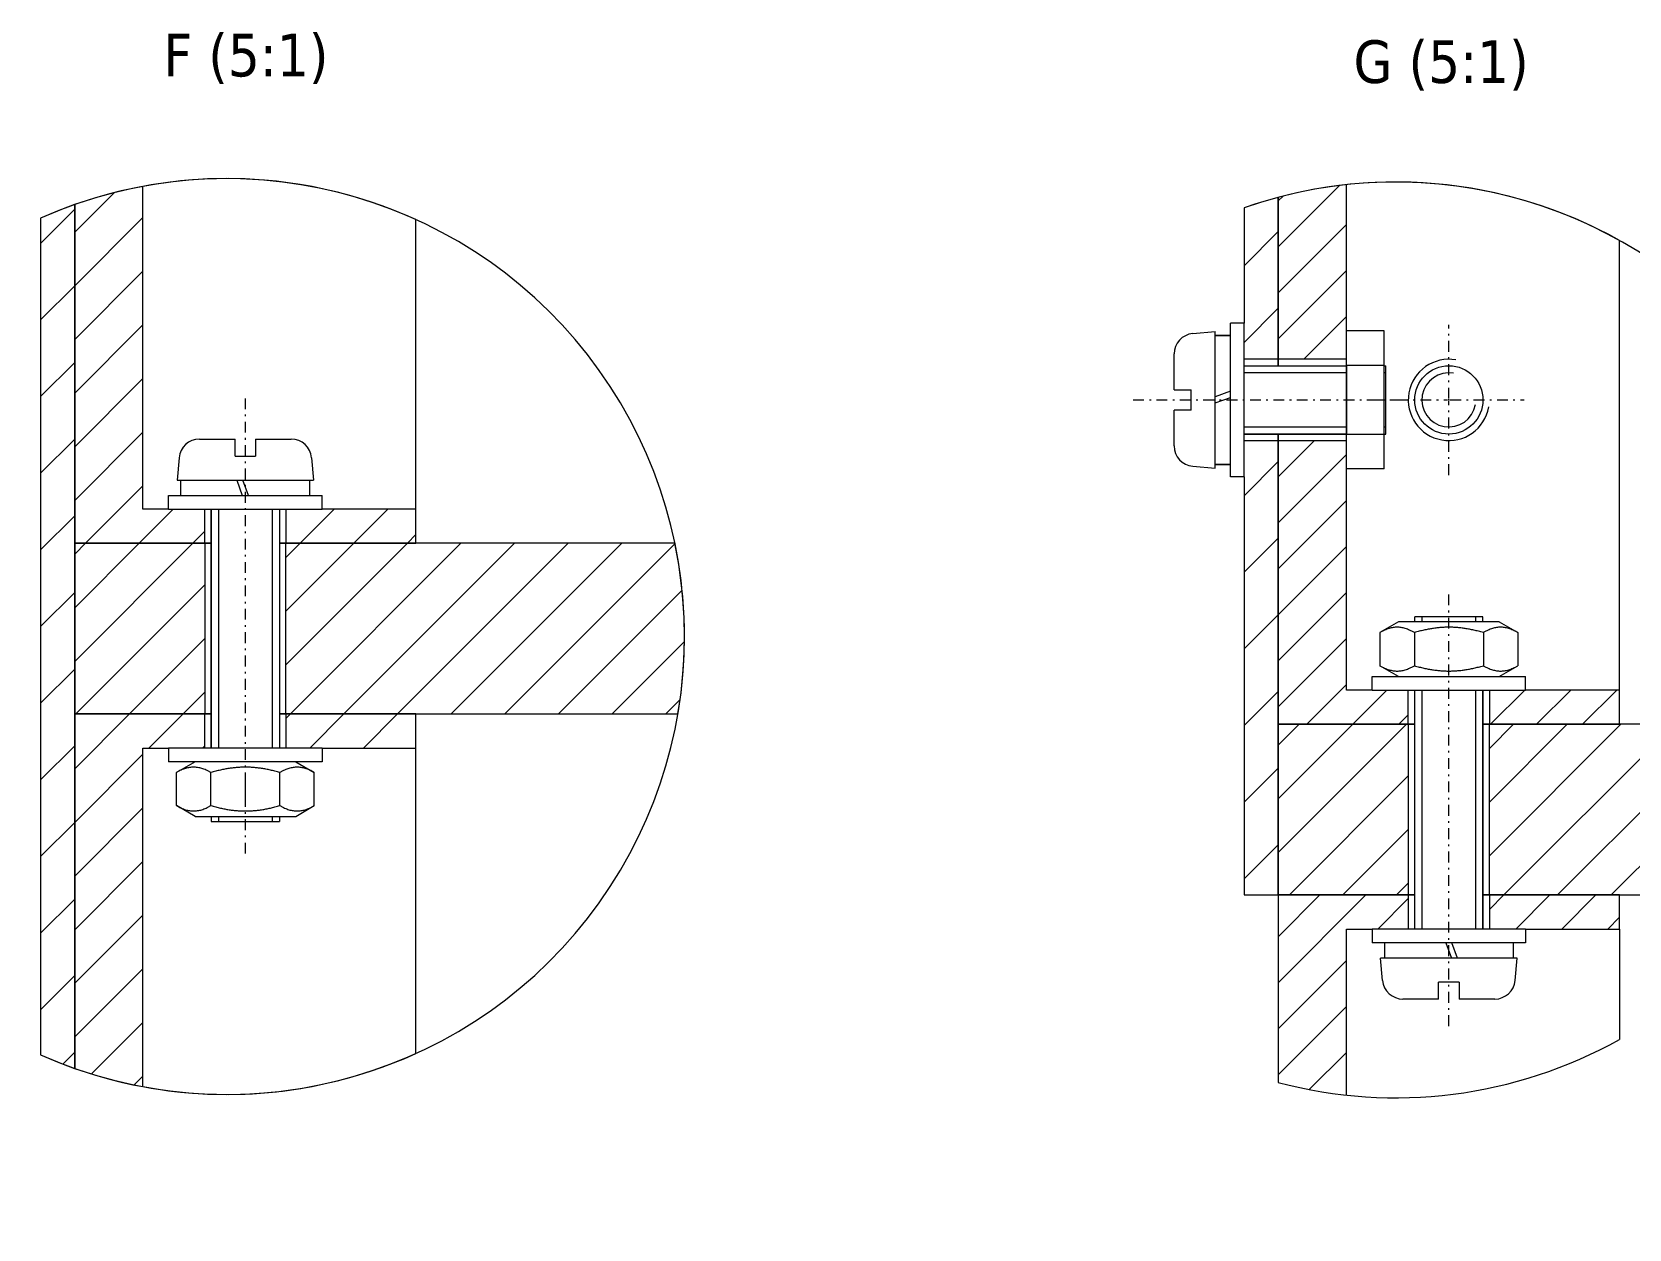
# Model space of a CAD drawing. Header units: millimetres. Extents: x 651 to 8859, y -354 to 894.
# Drawn here: x 2200.3 to 2293.9, y -52.6 to 17.5 of the extents above; entities that cross this region are included whole.
import ezdxf

# ---------------------------------------------------------------- set-up
doc = ezdxf.new("R2010")
doc.units = ezdxf.units.MM
doc.linetypes.add('DASHDOT2', pattern=[12.7, 6.35, -3.175, 0, -3.175])
for name, color, linetype, lineweight in [('cienka', 7, 'Continuous', 9), ('SYMETRIA SRUB', 7, 'DASHDOT2', 9), ('Widoczne (ISO)', 7, 'Continuous', 18), ('Widoczne wąskie (ISO)', 7, 'Continuous', 9)]:
    doc.layers.add(name, color=color, linetype=linetype, lineweight=lineweight)
doc.styles.get("Standard").update_dxf_attribs({"font": 'tahoma.ttf'})

# ---------------------------------------------------------------- blocks, each defined once
blk = doc.blocks.new('*U251')
at = {"layer": 'Widoczne wąskie (ISO)', "color": 0, "linetype": 'DASHDOT2', "ltscale": 0.1, "transparency": 16777216}
blk.add_line((0, -18.258), (0, 8.457), dxfattribs=at)
blk = doc.blocks.new('*U252')
at = {"layer": 'SYMETRIA SRUB', "color": 0, "linetype": 'DASHDOT2', "ltscale": 0.1, "transparency": 16777216}
blk.add_line((-11.52, 0), (4.2, 0), dxfattribs=at)
blk = doc.blocks.new('*U253')
at = {"layer": 'Widoczne wąskie (ISO)', "color": 0, "linetype": 'DASHDOT2', "ltscale": 0.1, "transparency": 16777216}
blk.add_line((0, -18.076), (0, 7.378), dxfattribs=at)
blk = doc.blocks.new('*U772')
at = {"layer": 'Widoczne wąskie (ISO)', "color": 0, "linetype": 'DASHDOT2', "ltscale": 0.1, "transparency": 16777216}
for p, q in [((0, 0.08164), (0, 4.4082)), ((-4.4082, 0), (-0.08164, 0)), ((0.08164, 0), (4.4082, 0)), ((0, -4.4082), (0, -0.08164))]:
    blk.add_line(p, q, dxfattribs=at)
at = {"layer": 'Widoczne wąskie (ISO)', "color": 0, "linetype": 'Continuous', "ltscale": 0.1, "transparency": 16777216}
for p, q in [((-0.04082, 0), (0.04082, 0)), ((0, -0.04082), (0, 0.04082))]:
    blk.add_line(p, q, dxfattribs=at)

msp = doc.modelspace()

# ---------------------------------------------------------------- hatches: boundary and pattern name
at = {"layer": 'Widoczne wąskie (ISO)'}
h = msp.add_hatch(dxfattribs=at)
h.set_pattern_fill('ANSI31', color=256, scale=0.7)
h.paths.add_polyline_path([(2335.608, -18.12), (2331.608, -18.12), (2331.608, -20.741), (2331.608, -43.859, 0.038447), (2335.608, -44.842)])
h.paths.add_polyline_path([(2351.608, 5.8, 0.040015), (2347.608, 7.342), (2347.608, -13.362), (2351.608, -13.362), (2351.608, -11.241)])
h.paths.add_polyline_path([(2351.608, -20.241), (2351.608, -18.12), (2347.608, -18.12), (2347.608, -44.1, 0.040015), (2351.608, -42.559)])
h.paths.add_polyline_path([(2335.608, 8.084, 0.038447), (2331.608, 7.1), (2331.608, -13.362), (2335.608, -13.362)])
h.paths.add_polyline_path([(2105.989, -23.543), (2098.368, -23.543), (2098.368, -25.543), (2100.489, -25.543), (2101.989, -25.543), (2101.989, -43.098, 0.038589), (2105.989, -42.053)])
h.paths.add_polyline_path([(2105.989, 8.654, 0.038589), (2101.989, 9.699), (2101.989, -11.543), (2100.489, -11.543), (2098.368, -11.543), (2098.368, -13.543), (2105.989, -13.543)])
h.paths.add_polyline_path([(2089.989, -25.543), (2091.489, -25.543), (2093.61, -25.543), (2093.61, -23.543), (2085.989, -23.543), (2085.989, -41.055, 0.03979), (2089.989, -42.528)])
h.paths.add_polyline_path([(2089.989, 9.129, 0.03979), (2085.989, 7.657), (2085.989, -13.543), (2093.61, -13.543), (2093.61, -11.543), (2091.489, -11.543), (2089.989, -11.543)])
h.paths.add_polyline_path([(2029.269, 9.34, 0.040016), (2025.269, 7.799), (2025.269, -14.516), (2029.269, -14.516)])
h.paths.add_polyline_path([(2029.269, -19.274), (2025.269, -19.274), (2025.269, -26.895), (2025.269, -40.56, 0.040016), (2029.269, -42.102)])
h.paths.add_polyline_path([(2045.269, -19.274), (2041.269, -19.274), (2041.269, -42.844, 0.038447), (2045.269, -41.86)])
h.paths.add_polyline_path([(2045.269, -6.895), (2045.269, 9.099, 0.038447), (2041.269, 10.082), (2041.269, -14.516), (2045.269, -14.516)])
h = msp.add_hatch(dxfattribs=at)
h.set_pattern_fill('ANSI31', color=256, scale=0.7)
h.paths.add_polyline_path([(2530.308, -23.134), (2522.687, -23.134), (2522.687, -25.134), (2524.808, -25.134), (2530.308, -25.134)])
h.paths.add_polyline_path([(2522.687, -23.134), (2522.687, -25.134)], flags=17)
h.paths.add_polyline_path([(2514.308, -25.134), (2515.808, -25.134), (2517.929, -25.134), (2517.929, -23.134), (2510.308, -23.134), (2510.308, -45.134), (2514.308, -45.134)])
h.paths.add_polyline_path([(2517.929, -23.134), (2517.929, -25.134)], flags=17)
h.paths.add_polyline_path([(2530.308, -11.134), (2524.808, -11.134), (2522.687, -11.134), (2522.687, -13.134), (2530.308, -13.134)])
h.paths.add_polyline_path([(2522.687, -11.134), (2522.687, -11.134), (2522.687, -13.134), (2522.687, -13.134)])
edge = h.paths.add_edge_path()
edge.add_arc((2523.157, -22.808), 26.824, 109.26204, 118.62067)
edge.add_line((2510.308, 0.739), (2510.308, -13.134))
edge.add_line((2510.308, -13.134), (2517.929, -13.134))
edge.add_line((2517.929, -13.134), (2517.929, -11.134))
edge.add_line((2517.929, -11.134), (2515.808, -11.134))
edge.add_line((2515.808, -11.134), (2515.808, -11.134))
edge.add_line((2515.808, -11.134), (2514.308, -11.134))
edge.add_line((2514.308, -11.134), (2514.308, 2.515))
h.paths.add_polyline_path([(2517.929, -11.134), (2517.929, -13.134)], flags=16)
h.paths.add_polyline_path([(2478.074, -23.459), (2470.453, -23.459), (2470.453, -25.459), (2472.574, -25.459), (2478.074, -25.459)])
h.paths.add_polyline_path([(2470.453, -23.459), (2470.453, -25.459)])
edge = h.paths.add_edge_path()
edge.add_line((2465.695, -23.459), (2458.074, -23.459))
edge.add_line((2458.074, -23.459), (2458.074, -47.413))
edge.add_arc((2467.039, -22.131), 26.824, 250.47476, 259.33288)
edge.add_line((2462.074, -48.492), (2462.074, -25.459))
edge.add_line((2462.074, -25.459), (2463.574, -25.459))
edge.add_line((2463.574, -25.459), (2465.695, -25.459))
edge.add_line((2465.695, -25.459), (2465.695, -23.459))
h.paths.add_polyline_path([(2465.695, -23.459), (2465.695, -25.459)], flags=17)
h.paths.add_polyline_path([(2478.074, -11.459), (2472.574, -11.459), (2470.453, -11.459), (2470.453, -13.459), (2478.074, -13.459)])
h.paths.add_polyline_path([(2470.453, -11.459), (2470.074, -11.459), (2470.074, -13.459), (2470.453, -13.459)])
edge = h.paths.add_edge_path()
edge.add_arc((2467.039, -22.131), 26.824, 100.66712, 109.52524)
edge.add_line((2458.074, 3.151), (2458.074, -13.459))
edge.add_line((2458.074, -13.459), (2465.695, -13.459))
edge.add_line((2465.695, -13.459), (2465.695, -11.459))
edge.add_line((2465.695, -11.459), (2463.574, -11.459))
edge.add_line((2463.574, -11.459), (2463.574, -11.459))
edge.add_line((2463.574, -11.459), (2462.074, -11.459))
edge.add_line((2462.074, -11.459), (2462.074, 4.23))
h.paths.add_polyline_path([(2466.074, -11.459), (2465.695, -11.459), (2465.695, -13.459), (2466.074, -13.459)])
h.paths.add_polyline_path([(2409.534, -13.686), (2404.034, -13.686), (2401.913, -13.686), (2401.913, -14.486), (2401.913, -15.686), (2404.034, -15.686), (2409.534, -15.686)])
h.paths.add_polyline_path([(2393.534, -15.686), (2395.034, -15.686), (2397.155, -15.686), (2397.155, -14.486), (2397.155, -13.686), (2395.034, -13.686), (2389.534, -13.686), (2389.534, -32.686), (2393.534, -32.686)])
edge = h.paths.add_edge_path()
edge.add_line((2393.534, -32.686), (2389.534, -32.686))
edge.add_line((2389.534, -32.686), (2389.534, -41.179))
edge.add_arc((2399.049, -16.099), 26.824, 249.22474, 258.13632)
edge.add_line((2393.534, -42.351), (2393.534, -32.686))
edge = h.paths.add_edge_path()
edge.add_arc((2211.73, -17.886), 26.824, 100.54636, 109.39935)
edge.add_line((2202.82, 7.415), (2202.82, -12.423))
edge.add_line((2202.82, -12.423), (2210.441, -12.423))
edge.add_line((2210.441, -12.423), (2210.441, -10.423))
edge.add_line((2210.441, -10.423), (2208.32, -10.423))
edge.add_line((2208.32, -10.423), (2206.82, -10.423))
edge.add_line((2206.82, -10.423), (2206.82, 8.485))
edge = h.paths.add_edge_path()
edge.add_line((2206.82, -24.423), (2208.32, -24.423))
edge.add_line((2208.32, -24.423), (2210.441, -24.423))
edge.add_line((2210.441, -24.423), (2210.441, -22.423))
edge.add_line((2210.441, -22.423), (2202.82, -22.423))
edge.add_line((2202.82, -22.423), (2202.82, -43.188))
edge.add_arc((2211.73, -17.886), 26.824, 250.60065, 259.45364)
edge.add_line((2206.82, -44.257), (2206.82, -24.423))
h.paths.add_polyline_path([(2210.441, -22.423), (2210.441, -24.423)], flags=17)
h.paths.add_polyline_path([(2215.199, -22.423), (2215.199, -24.423)], flags=17)
h.paths.add_polyline_path([(2222.82, -22.423), (2215.199, -22.423), (2215.199, -24.423), (2217.32, -24.423), (2222.82, -24.423)])
h.paths.add_polyline_path([(2222.82, -10.423), (2217.32, -10.423), (2215.199, -10.423), (2215.199, -12.423), (2222.82, -12.423)])
h.paths.add_polyline_path([(2215.199, -10.423), (2214.82, -10.423), (2214.82, -12.423), (2215.199, -12.423)])
h.paths.add_polyline_path([(2210.441, -10.423), (2210.441, -12.423)], flags=17)
h.paths.add_polyline_path([(2147.595, -9.099), (2149.095, -9.099), (2151.216, -9.099), (2151.216, -7.899), (2151.216, -7.099), (2149.095, -7.099), (2143.595, -7.099), (2143.595, -23.72), (2147.595, -23.72), (2147.595, -22.599)])
h.paths.add_polyline_path([(2147.595, -23.72), (2143.595, -23.72), (2147.595, -23.72), (2147.595, -24.079)])
edge = h.paths.add_edge_path()
edge.add_line((2147.595, -29.599), (2147.595, -28.478))
edge.add_line((2147.595, -28.478), (2143.595, -28.478))
edge.add_line((2143.595, -28.478), (2143.595, -42.44))
edge.add_arc((2150.815, -16.606), 26.824, 254.38651, 263.10634)
edge.add_line((2147.595, -43.236), (2147.595, -29.599))
h.paths.add_polyline_path([(2147.595, -28.478), (2143.595, -28.478)])
h.paths.add_polyline_path([(2163.595, -7.099), (2158.095, -7.099), (2155.974, -7.099), (2155.974, -7.899), (2155.974, -9.099), (2158.095, -9.099), (2163.595, -9.099)])
h.paths.add_polyline_path([(2155.974, -7.899), (2155.974, -7.099), (2155.595, -7.099), (2155.595, -7.899), (2155.595, -9.099), (2155.974, -9.099)])
h.paths.add_polyline_path([(2151.216, -7.899), (2151.595, -7.099), (2151.216, -7.099), (2151.216, -7.899), (2151.216, -9.099)])
h = msp.add_hatch(dxfattribs=at)
h.set_pattern_fill('ANSI31', color=256, scale=0.6)
h.paths.add_polyline_path([(2277.35, 8.582, 0.037973), (2273.35, 7.839), (2273.35, -1.647), (2277.35, -1.647)])
h = msp.add_hatch(dxfattribs=at)
h.set_pattern_fill('ANSI31', color=256)
h.paths.add_polyline_path([(2273.35, -6.405), (2271.35, -6.405), (2271.35, -8.526), (2271.35, -33.026), (2273.35, -33.026)])
h.paths.add_polyline_path([(2273.35, -6.026), (2271.35, -6.026), (2271.35, -6.405), (2273.35, -6.405)])
h.paths.add_polyline_path([(2273.35, 7.839, 0.019511), (2271.35, 7.223), (2271.35, 0.474), (2271.35, -1.647), (2273.35, -1.647)])
h.paths.add_polyline_path([(2273.35, -1.647), (2271.35, -1.647), (2271.35, -2.026), (2273.35, -2.026)])
h = msp.add_hatch(dxfattribs=at)
h.set_pattern_fill('ANSI31', color=256)
h.paths.add_polyline_path([(2202.82, 7.415, 0.02007), (2200.82, 6.619), (2200.82, -42.392, 0.02007), (2202.82, -43.188)])
h.paths.add_polyline_path([(2143.595, -1.099), (2141.595, -1.099), (2141.595, -21.599), (2141.595, -23.72), (2143.595, -23.72)])
h.paths.add_polyline_path([(2143.595, -23.72), (2141.595, -23.72), (2141.595, -24.099), (2143.595, -24.099)])
h.paths.add_polyline_path([(2143.595, -28.478), (2141.595, -28.478), (2141.595, -30.599), (2141.595, -41.796, 0.019591), (2143.595, -42.44)])
h.paths.add_polyline_path([(2143.595, -28.099), (2141.595, -28.099), (2141.595, -28.478), (2143.595, -28.478)])
h = msp.add_hatch(dxfattribs=at)
h.set_pattern_fill('ANSI31', color=256, scale=0.8)
edge = h.paths.add_edge_path()
edge.add_spline(control_points=[(2099.339, -97.486), (2098.815, -96.532), (2098.48, -95.514), (2098.188, -93.456), (2098.206, -92.466), (2098.339, -91.486)], knot_values=[0, 0, 0, 0, 0.326527, 0.326527, 0.62376, 0.62376, 0.62376, 0.62376], degree=3, periodic=0)
edge.add_line((2098.339, -91.486), (2081.534, -91.486))
edge.add_arc((2108.222, -94.181), 26.824, 174.23465, 180)
edge.add_arc((2108.222, -94.181), 26.824, 180, 187.07824)
edge.add_line((2081.602, -97.486), (2099.339, -97.486))
edge = h.paths.add_edge_path()
edge.add_spline(control_points=[(2111.596, -91.486), (2111.691, -92.513), (2111.722, -93.566), (2111.575, -95.569), (2111.402, -96.561), (2111.067, -97.486)], knot_values=[0.050059, 0.050059, 0.050059, 0.050059, 0.357229, 0.357229, 0.652016, 0.652016, 0.652016, 0.652016], degree=3, periodic=0)
edge.add_line((2111.067, -97.486), (2134.842, -97.486))
edge.add_arc((2108.222, -94.181), 26.824, 352.92176, 360)
edge.add_arc((2108.222, -94.181), 26.824, 0, 5.76535)
edge.add_line((2134.911, -91.486), (2111.596, -91.486))
edge = h.paths.add_edge_path()
edge.add_spline(control_points=[(2024.227, -97.174), (2023.678, -97.149), (2023.143, -97.065), (2021.926, -96.76), (2021.337, -96.483), (2020.322, -95.756), (2019.9, -95.278), (2019.088, -93.971), (2018.68, -92.94), (2018.387, -91.486)], knot_values=[1.388701, 1.388701, 1.388701, 1.388701, 1.654453, 1.654453, 2.079839, 2.079839, 2.547158, 2.547158, 3.184858, 3.184858, 3.184858, 3.184858], degree=3, periodic=0)
edge.add_line((2018.387, -91.486), (2011.223, -91.486))
edge.add_arc((2038.022, -92.655), 26.824, 177.50299, 180)
edge.add_arc((2038.022, -92.655), 26.824, 180, 190.37628)
edge.add_line((2011.636, -97.486), (2024.227, -97.486))
edge.add_line((2024.227, -97.486), (2024.227, -97.174))
edge = h.paths.add_edge_path()
edge.add_spline(control_points=[(2046.665, -97.486), (2046.22, -96.841), (2045.92, -96.127), (2045.58, -94.701), (2045.515, -94.016), (2045.516, -92.718), (2045.569, -92.098), (2045.659, -91.486)], knot_values=[0, 0, 0, 0, 0.235095, 0.235095, 0.439756, 0.439756, 0.624355, 0.624355, 0.624355, 0.624355], degree=3, periodic=0)
edge.add_line((2045.659, -91.486), (2039.425, -91.486))
edge.add_line((2039.425, -91.486), (2039.425, -97.486))
edge.add_line((2039.425, -97.486), (2046.665, -97.486))
edge = h.paths.add_edge_path()
edge.add_spline(control_points=[(2029.701, -91.486), (2029.538, -92.794), (2029.249, -93.8), (2028.593, -95.155), (2028.229, -95.684), (2027.385, -96.433), (2026.976, -96.678), (2026.028, -97.042), (2025.501, -97.139), (2024.725, -97.185), (2024.474, -97.185), (2024.227, -97.174)], knot_values=[0.051653, 0.051653, 0.051653, 0.051653, 0.46888, 0.46888, 0.778646, 0.778646, 1.01269, 1.01269, 1.268478, 1.268478, 1.388701, 1.388701, 1.388701, 1.388701], degree=3, periodic=0)
edge.add_line((2024.227, -97.174), (2024.227, -97.486))
edge.add_line((2024.227, -97.486), (2029.425, -97.486))
edge.add_line((2029.425, -97.486), (2039.425, -97.486))
edge.add_line((2039.425, -97.486), (2039.425, -91.486))
edge.add_line((2039.425, -91.486), (2036.227, -91.486))
edge.add_line((2036.227, -91.486), (2034.227, -91.486))
edge.add_line((2034.227, -91.486), (2029.701, -91.486))
edge = h.paths.add_edge_path()
edge.add_spline(control_points=[(2059.33, -91.486), (2059.397, -93.435), (2059.282, -95.589), (2059.124, -97.486)], knot_values=[0.04955, 0.04955, 0.04955, 0.04955, 0.623453, 0.623453, 0.623453, 0.623453], degree=3, periodic=0)
edge.add_line((2059.124, -97.486), (2064.407, -97.486))
edge.add_arc((2038.022, -92.655), 26.824, 349.62372, 360)
edge.add_arc((2038.022, -92.655), 26.824, 360, 362.49701)
edge.add_line((2064.821, -91.486), (2059.33, -91.486))
h.paths.add_polyline_path([(2397.155, -7.686), (2395.034, -7.686), (2389.534, -7.686), (2389.534, -13.686), (2395.034, -13.686), (2397.155, -13.686)])
h.paths.add_polyline_path([(2397.155, -7.686), (2397.155, -13.686)])
h.paths.add_polyline_path([(2151.216, -1.099), (2149.095, -1.099), (2143.595, -1.099), (2143.595, -7.099), (2149.095, -7.099), (2151.216, -7.099)])
edge = h.paths.add_edge_path()
edge.add_line((2172.703, -1.099), (2158.095, -1.099))
edge.add_line((2158.095, -1.099), (2155.974, -1.099))
edge.add_line((2155.974, -1.099), (2155.974, -7.099))
edge.add_line((2155.974, -7.099), (2158.095, -7.099))
edge.add_line((2158.095, -7.099), (2175.898, -7.099))
edge.add_arc((2150.815, -16.606), 26.824, 20.7571, 35.31605)
h.paths.add_polyline_path([(2151.216, -1.099), (2151.216, -7.099)], flags=17)
h.paths.add_polyline_path([(2155.974, -1.099), (2155.974, -7.099)])
h = msp.add_hatch(dxfattribs=at)
h.set_pattern_fill('ANSI31', color=256, scale=0.6)
h.paths.add_polyline_path([(2277.35, -35.026), (2278.85, -35.026), (2280.971, -35.026), (2280.971, -33.026), (2273.35, -33.026), (2273.35, -44.011, 0.037973), (2277.35, -44.755)])
h.paths.add_polyline_path([(2293.35, -33.026), (2285.729, -33.026), (2285.729, -35.026), (2287.85, -35.026), (2293.35, -35.026)])
h.paths.add_polyline_path([(2277.35, -6.405), (2273.35, -6.405), (2273.35, -23.026), (2280.971, -23.026), (2280.971, -21.026), (2278.85, -21.026), (2277.35, -21.026)])
h.paths.add_polyline_path([(2293.35, -21.026), (2287.85, -21.026), (2285.729, -21.026), (2285.729, -23.026), (2293.35, -23.026)])
h = msp.add_hatch(dxfattribs=at)
h.set_pattern_fill('ANSI31', color=256, scale=0.7)
h.paths.add_polyline_path([(2210.441, -12.423), (2202.82, -12.423), (2202.82, -22.423), (2210.441, -22.423)])
h.paths.add_polyline_path([(2237.992, -12.423), (2215.199, -12.423), (2215.199, -22.423), (2238.167, -22.423, 0.094038)])
h = msp.add_hatch(dxfattribs=at)
h.set_pattern_fill('ANSI31', color=256, scale=0.7)
h.paths.add_polyline_path([(2517.929, -13.134), (2510.308, -13.134), (2510.308, -23.134), (2517.929, -23.134)])
h.paths.add_polyline_path([(2548.176, -13.134), (2522.687, -13.134), (2522.687, -23.134), (2549.979, -23.134, 0.095568)])
h.paths.add_polyline_path([(2488.074, -13.459), (2470.453, -13.459), (2470.453, -23.459), (2488.074, -23.459)])
h.paths.add_polyline_path([(2465.695, -13.459), (2458.074, -13.459), (2458.074, -23.459), (2465.695, -23.459)])
h.paths.add_polyline_path([(2280.971, -23.026), (2273.35, -23.026), (2273.35, -33.026), (2280.971, -33.026)])
h.paths.add_polyline_path([(2306.602, -23.026), (2285.729, -23.026), (2285.729, -33.026), (2302.516, -33.026, 0.101723)])

# ---------------------------------------------------------------- linework, layer by layer
at = {"layer": 'Widoczne (ISO)'}
for p, q in [((2206.82, -10.423), (2206.82, 8.485)), ((2277.35, -2.026), (2277.35, 8.582)), ((2273.35, 7.839), (2273.35, -2.026)), ((2273.35, -2.026), (2273.35, 7.839)), ((2200.82, 6.619), (2200.82, -42.392)), ((2202.82, 7.415), (2202.82, -12.423)), ((2202.82, -43.188), (2202.82, 7.415)), ((2271.35, 7.223), (2271.35, 0.474)), ((2222.82, -10.423), (2222.82, 6.538)), ((2293.35, -21.026), (2293.35, 5.314)), ((2270.55, -8.526), (2270.55, 0.474)), ((2271.35, 0.474), (2270.55, 0.474)), ((2271.35, -8.526), (2271.35, 0.474)), ((2279.55, 0.016), (2277.35, 0.016)), ((2279.55, -2.005), (2279.55, 0.016)), ((2268.346, -0.14), (2269.65, -0.026)), ((2269.65, -8.026), (2269.65, -0.026)), ((2270.55, -0.251), (2269.65, -0.251)), ((2269.65, -0.251), (2270.55, -0.251)), ((2269.65, -0.251), (2270.55, -0.251)), ((2270.55, -7.801), (2270.55, -0.251)), ((2267.25, -3.426), (2267.25, -1.335)), ((2271.35, -2.026), (2273.35, -2.026)), ((2271.35, -2.026), (2277.35, -2.026)), ((2273.35, -2.026), (2277.35, -2.026)), ((2279.55, -2.005), (2277.35, -2.005)), ((2277.35, -6.046), (2277.35, -2.005)), ((2277.35, -2.026), (2277.35, -6.026)), ((2279.55, -6.046), (2279.55, -2.005)), ((2279.55, -2.026), (2279.65, -2.026)), ((2279.65, -6.026), (2279.65, -2.026)), ((2267.25, -3.426), (2268.25, -3.426)), ((2268.25, -4.626), (2268.25, -3.426)), ((2270.55, -3.518), (2269.65, -3.846)), ((2268.25, -4.626), (2267.25, -4.626)), ((2267.25, -6.716), (2267.25, -4.626)), ((2269.65, -4.206), (2270.55, -3.878)), ((2210.129, -6.323), (2212.22, -6.323)), ((2212.22, -7.323), (2212.22, -6.323)), ((2213.42, -6.323), (2213.42, -7.323)), ((2213.42, -6.323), (2215.51, -6.323)), ((2273.35, -6.026), (2271.35, -6.026)), ((2271.35, -6.026), (2277.35, -6.026)), ((2277.35, -6.026), (2273.35, -6.026)), ((2273.35, -6.026), (2273.35, -23.026)), ((2273.35, -33.026), (2273.35, -6.026)), ((2277.35, -21.026), (2277.35, -6.026)), ((2279.55, -6.046), (2277.35, -6.046)), ((2279.55, -6.026), (2279.65, -6.026)), ((2279.55, -8.067), (2279.55, -6.046)), ((2208.934, -7.419), (2208.82, -8.723)), ((2212.22, -7.323), (2213.42, -7.323)), ((2216.706, -7.419), (2216.82, -8.723)), ((2268.346, -7.912), (2269.65, -8.026)), ((2270.55, -7.801), (2269.65, -7.801)), ((2269.65, -7.801), (2270.55, -7.801)), ((2269.65, -7.801), (2270.55, -7.801)), ((2279.55, -8.067), (2277.35, -8.067)), ((2208.82, -8.723), (2216.82, -8.723)), ((2209.045, -9.623), (2209.045, -8.723)), ((2209.045, -9.623), (2209.045, -8.723)), ((2212.312, -8.723), (2212.64, -9.623)), ((2213, -9.623), (2212.672, -8.723)), ((2216.595, -9.623), (2216.595, -8.723)), ((2216.595, -9.623), (2216.595, -8.723)), ((2271.35, -8.526), (2270.55, -8.526)), ((2271.35, -8.526), (2271.35, -33.026)), ((2208.32, -9.623), (2217.32, -9.623)), ((2208.32, -10.423), (2208.32, -9.623)), ((2217.32, -10.423), (2217.32, -9.623)), ((2208.32, -10.423), (2206.82, -10.423)), ((2208.32, -10.423), (2217.32, -10.423)), ((2210.82, -12.423), (2210.82, -10.423)), ((2210.82, -10.423), (2210.82, -24.423)), ((2214.82, -10.423), (2214.82, -12.423)), ((2214.82, -10.423), (2214.82, -24.423)), ((2222.82, -10.423), (2217.32, -10.423)), ((2222.82, -12.423), (2222.82, -10.423)), ((2210.82, -12.423), (2202.82, -12.423)), ((2202.82, -12.423), (2202.82, -22.423)), ((2202.82, -12.423), (2210.82, -12.423)), ((2210.82, -22.423), (2210.82, -12.423)), ((2237.992, -12.423), (2214.82, -12.423)), ((2214.82, -12.423), (2214.82, -22.423)), ((2214.82, -12.423), (2222.82, -12.423)), ((2285.35, -16.726), (2281.35, -16.726)), ((2281.35, -17.026), (2281.35, -16.726)), ((2285.35, -17.026), (2285.35, -16.726)), ((2280.4, -17.026), (2279.309, -17.656)), ((2279.309, -17.656), (2279.309, -19.596)), ((2286.3, -17.026), (2280.4, -17.026)), ((2281.33, -17.656), (2281.33, -19.596)), ((2285.371, -17.656), (2285.371, -19.596)), ((2286.3, -17.026), (2287.392, -17.656)), ((2287.392, -17.656), (2287.392, -19.596)), ((2280.4, -20.226), (2279.309, -19.596)), ((2286.3, -20.226), (2287.392, -19.596)), ((2278.85, -20.226), (2287.85, -20.226)), ((2278.85, -21.026), (2278.85, -20.226)), ((2280.4, -20.226), (2286.3, -20.226)), ((2287.85, -21.026), (2287.85, -20.226)), ((2278.85, -21.026), (2277.35, -21.026)), ((2278.85, -21.026), (2287.85, -21.026)), ((2281.35, -23.026), (2281.35, -21.026)), ((2281.35, -35.026), (2281.35, -21.026)), ((2285.35, -21.026), (2285.35, -23.026)), ((2285.35, -35.026), (2285.35, -21.026)), ((2293.35, -21.026), (2287.85, -21.026)), ((2293.35, -23.026), (2293.35, -21.026)), ((2210.82, -22.423), (2202.82, -22.423)), ((2202.82, -22.423), (2202.82, -43.188)), ((2202.82, -22.423), (2210.82, -22.423)), ((2210.82, -24.423), (2210.82, -22.423)), ((2222.82, -22.423), (2214.82, -22.423)), ((2214.82, -22.423), (2214.82, -24.423)), ((2214.82, -22.423), (2238.167, -22.423)), ((2222.82, -24.423), (2222.82, -22.423)), ((2281.35, -23.026), (2273.35, -23.026)), ((2273.35, -23.026), (2273.35, -33.026)), ((2273.35, -23.026), (2281.35, -23.026)), ((2281.35, -33.026), (2281.35, -23.026)), ((2306.602, -23.026), (2285.35, -23.026)), ((2285.35, -23.026), (2285.35, -33.026)), ((2285.35, -23.026), (2293.35, -23.026)), ((2206.82, -44.257), (2206.82, -24.423)), ((2206.82, -24.423), (2208.32, -24.423)), ((2217.32, -24.423), (2208.32, -24.423)), ((2208.32, -24.423), (2208.32, -25.223)), ((2217.32, -25.223), (2208.32, -25.223)), ((2209.87, -25.223), (2208.778, -25.854)), ((2215.77, -25.223), (2209.87, -25.223)), ((2215.77, -25.223), (2216.861, -25.854)), ((2217.32, -24.423), (2222.82, -24.423)), ((2217.32, -24.423), (2217.32, -25.223)), ((2222.82, -42.31), (2222.82, -24.423)), ((2208.778, -27.793), (2208.778, -25.854)), ((2210.799, -27.793), (2210.799, -25.854)), ((2212.82, -27.793), (2212.82, -25.854)), ((2214.841, -27.793), (2214.841, -25.854)), ((2216.861, -27.793), (2216.861, -25.854)), ((2209.87, -28.423), (2208.778, -27.793)), ((2215.77, -28.423), (2216.861, -27.793)), ((2209.87, -28.423), (2215.77, -28.423)), ((2210.82, -28.423), (2210.82, -28.723)), ((2210.82, -28.723), (2214.82, -28.723)), ((2214.82, -28.423), (2214.82, -28.723)), ((2271.35, -33.026), (2273.35, -33.026)), ((2281.35, -33.026), (2273.35, -33.026)), ((2273.35, -33.026), (2273.35, -44.011)), ((2273.35, -33.026), (2281.35, -33.026)), ((2281.35, -35.026), (2281.35, -33.026)), ((2293.35, -33.026), (2285.35, -33.026)), ((2285.35, -33.026), (2285.35, -35.026)), ((2285.35, -33.026), (2302.516, -33.026)), ((2293.35, -35.026), (2293.35, -33.026)), ((2277.35, -44.755), (2277.35, -35.026)), ((2277.35, -35.026), (2278.85, -35.026)), ((2287.85, -35.026), (2278.85, -35.026)), ((2278.85, -35.026), (2278.85, -35.826)), ((2287.85, -35.026), (2293.35, -35.026)), ((2287.85, -35.026), (2287.85, -35.826)), ((2293.35, -35.026), (2293.35, -41.487)), ((2287.85, -35.826), (2278.85, -35.826)), ((2279.575, -35.826), (2279.575, -36.726)), ((2283.17, -35.826), (2283.498, -36.726)), ((2283.858, -36.726), (2283.53, -35.826)), ((2287.125, -35.826), (2287.125, -36.726)), ((2287.35, -36.726), (2279.35, -36.726)), ((2279.465, -38.03), (2279.35, -36.726)), ((2287.236, -38.03), (2287.35, -36.726)), ((2282.75, -39.126), (2282.75, -38.126)), ((2283.95, -38.126), (2282.75, -38.126)), ((2283.95, -38.126), (2283.95, -39.126)), ((2282.75, -39.126), (2280.66, -39.126)), ((2286.041, -39.126), (2283.95, -39.126))]:
    msp.add_line(p, q, dxfattribs=at)
msp.add_circle((2283.35, -4.026), 2, dxfattribs=at)
for centre, start, end in [((2268.45, -1.335), 95, 180), ((2210.129, -7.523), 90, 175), ((2215.51, -7.523), 5, 90), ((2268.45, -6.716), 180, 265), ((2280.66, -37.926), 185, 270), ((2286.041, -37.926), 270, 355)]:
    msp.add_arc(centre, 1.2, start, end, dxfattribs=at)
for points in [[(2281.33, -17.656), (2280.319, -17.073), (2279.309, -17.656)], [(2285.371, -17.656), (2283.35, -17.073), (2281.33, -17.656)], [(2287.392, -17.656), (2286.381, -17.073), (2285.371, -17.656)], [(2279.309, -19.596), (2280.319, -20.179), (2281.33, -19.596)], [(2281.33, -19.596), (2283.35, -20.179), (2285.371, -19.596)], [(2285.371, -19.596), (2286.381, -20.179), (2287.392, -19.596)], [(2210.799, -25.854), (2209.789, -25.27), (2208.778, -25.854)], [(2214.841, -25.854), (2212.82, -25.27), (2210.799, -25.854)], [(2216.861, -25.854), (2215.851, -25.27), (2214.841, -25.854)], [(2208.778, -27.793), (2209.789, -28.377), (2210.799, -27.793)], [(2210.799, -27.793), (2212.82, -28.377), (2214.841, -27.793)], [(2214.841, -27.793), (2215.851, -28.377), (2216.861, -27.793)]]:
    msp.add_rational_spline(points, [1, 1.15470053838, 1], degree=2, dxfattribs=at)
at = {"layer": 'Widoczne wąskie (ISO)'}
for p, q in [((2273.35, -1.647), (2271.35, -1.647)), ((2277.35, -1.647), (2273.35, -1.647)), ((2277.35, -2.444), (2271.35, -2.444)), ((2279.65, -2.444), (2279.55, -2.444)), ((2271.35, -5.608), (2277.35, -5.608)), ((2279.55, -5.608), (2279.65, -5.608)), ((2271.35, -6.405), (2273.35, -6.405)), ((2273.35, -6.405), (2277.35, -6.405)), ((2210.441, -12.423), (2210.441, -10.423)), ((2211.238, -10.423), (2211.238, -24.423)), ((2214.402, -24.423), (2214.402, -10.423)), ((2215.199, -10.423), (2215.199, -12.423)), ((2210.441, -12.423), (2210.441, -22.423)), ((2215.199, -22.423), (2215.199, -12.423)), ((2281.768, -16.726), (2281.768, -17.026)), ((2284.932, -17.026), (2284.932, -16.726)), ((2280.971, -23.026), (2280.971, -21.026)), ((2281.768, -21.026), (2281.768, -35.026)), ((2284.932, -35.026), (2284.932, -21.026)), ((2285.729, -21.026), (2285.729, -23.026)), ((2210.441, -24.423), (2210.441, -22.423)), ((2215.199, -22.423), (2215.199, -24.423)), ((2280.971, -23.026), (2280.971, -33.026)), ((2285.729, -33.026), (2285.729, -23.026)), ((2211.238, -28.423), (2211.238, -28.723)), ((2214.402, -28.723), (2214.402, -28.423)), ((2280.971, -33.026), (2280.971, -35.026)), ((2285.729, -33.026), (2285.729, -35.026))]:
    msp.add_line(p, q, dxfattribs=at)
for centre, radius, start, end in [((2211.73, -17.886), 26.824, 65.57845, 113.99834), ((2211.73, -17.886), 26.824, 246.00166, 113.99834), ((2280.237, -18.086), 26.824, 60.73403, 109.34726), ((2280.237, -18.086), 26.824, 326.15582, 109.34726), ((2283.35, -4.026), 2.379, 80, 350), ((2283.35, -4.026), 1.582, 80, 350), ((2211.73, -17.886), 26.824, 350.262, 11.75082), ((2280.237, -18.086), 26.824, 255.1237, 299.26597), ((2280.237, -18.086), 26.824, 255.1237, 299.26597), ((2211.73, -17.886), 26.824, 246.00166, 294.42155)]:
    msp.add_arc(centre, radius, start, end, dxfattribs=at)

# ---------------------------------------------------------------- block references
at = {"layer": 'SYMETRIA SRUB', "linetype": 'DASHDOT2', "ltscale": 0.1}
msp.add_blockref('*U252', (2276.366, -4.026), dxfattribs=at)
at = {"layer": 'Widoczne wąskie (ISO)', "linetype": 'DASHDOT2', "ltscale": 0.1}
for name, p in [('*U772', (2283.35, -4.026)), ('*U251', (2212.82, -12.341)), ('*U253', (2283.35, -22.637))]:
    msp.add_blockref(name, p, dxfattribs=at)

# ---------------------------------------------------------------- texts
at = {"layer": 'cienka', "char_height": 2.5, "attachment_point": 1}
for s, insert in [('F (5:1)', (2208.011, 17.428)), ('G (5:1)', (2277.762, 17.042))]:
    msp.add_mtext_dynamic_manual_height_columns(s, width=27.90509, gutter_width=12.5, heights=[0], dxfattribs=dict(at, insert=insert))

doc.saveas('drawing.dxf')
